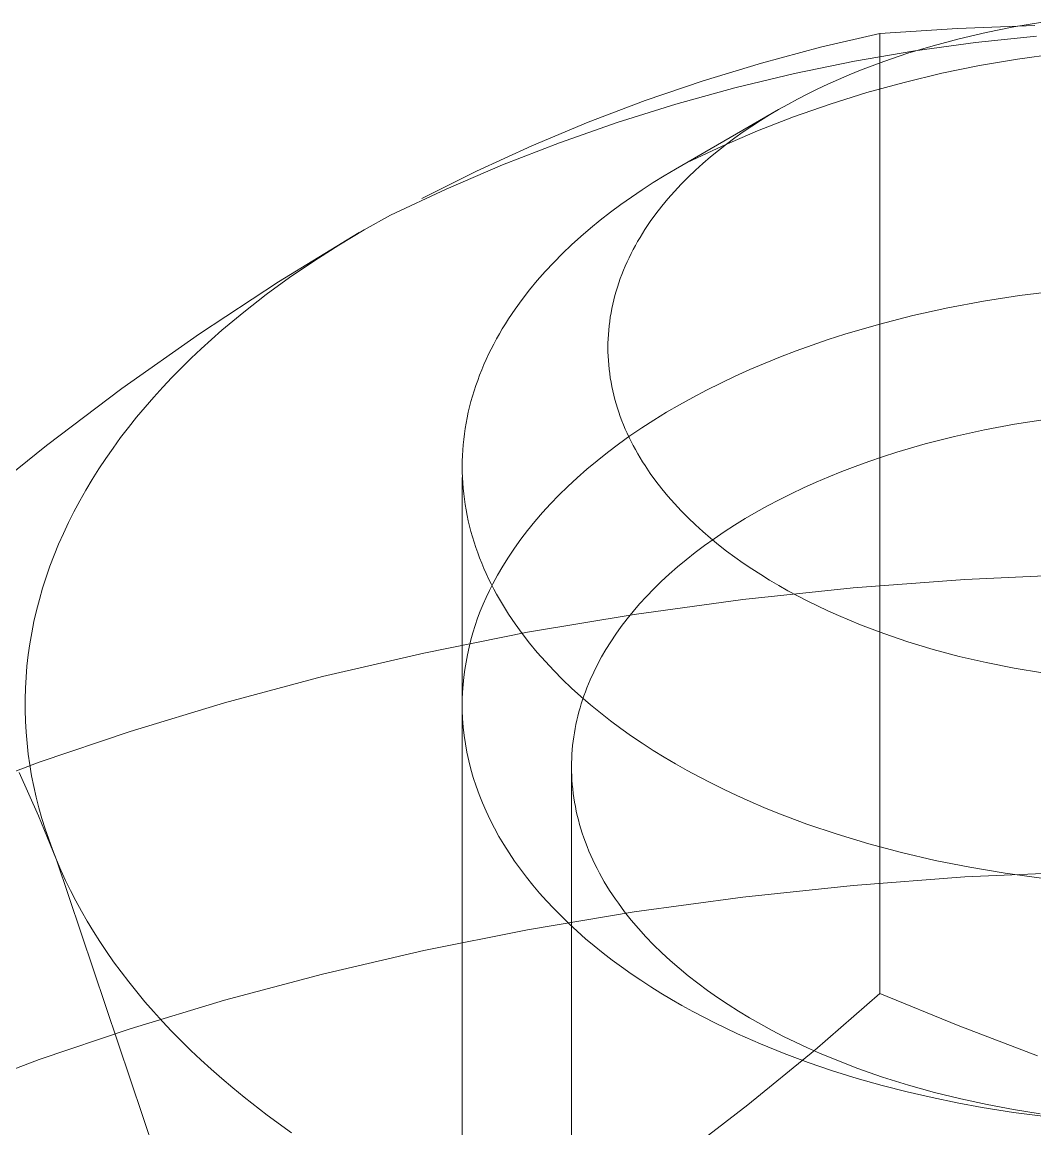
# Model space of a CAD drawing. Header units: millimetres. Extents: x -124 to 15640, y 659 to 4121.
# Drawn here: x 4086.36 to 4093.31, y 2392.22 to 2399.81 of the extents above; entities that cross this region are included whole.
import ezdxf

# ---------------------------------------------------------------- set-up
doc = ezdxf.new("R2010")
doc.units = ezdxf.units.MM
doc.layers.add('ZANO_R', color=7, linetype='Continuous', lineweight=0)

msp = doc.modelspace()

# ---------------------------------------------------------------- linework, layer by layer
at = {"layer": 'ZANO_R'}
for p, q in [((4093.1688, 2399.7797), (4093.3637, 2399.8124)), ((4091.8406, 2399.6404), (4092.2488, 2399.7354)), ((4092.7803, 2399.7683), (4092.2488, 2399.7354)), ((4092.2488, 2399.7354), (4092.2488, 2393.1455)), ((4093.3124, 2399.7885), (4092.7803, 2399.7683)), ((4092.7935, 2399.6985), (4092.9785, 2399.7416)), ((4092.9785, 2399.7416), (4093.1688, 2399.7797)), ((4092.4884, 2399.6165), (4092.9051, 2399.6736)), ((4092.6142, 2399.6507), (4092.7935, 2399.6985)), ((4092.9051, 2399.6736), (4093.3234, 2399.7167)), ((4091.4359, 2399.5318), (4091.8406, 2399.6404)), ((4092.0739, 2399.5455), (4092.4884, 2399.6165)), ((4092.2749, 2399.542), (4092.4412, 2399.5984)), ((4092.4412, 2399.5984), (4092.6142, 2399.6507)), ((4093.4565, 2399.5947), (4093.1939, 2399.559)), ((4091.0351, 2399.4097), (4091.4359, 2399.5318)), ((4091.662, 2399.4606), (4092.0739, 2399.5455)), ((4092.1156, 2399.4819), (4092.2749, 2399.542)), ((4092.9326, 2399.5145), (4092.6729, 2399.4612)), ((4093.1939, 2399.559), (4092.9326, 2399.5145)), ((4091.2532, 2399.3619), (4091.662, 2399.4606)), ((4091.9637, 2399.4185), (4092.0388, 2399.4506)), ((4092.0388, 2399.4506), (4092.1156, 2399.4819)), ((4092.6729, 2399.4612), (4092.4152, 2399.3992)), ((4090.6385, 2399.2743), (4091.0351, 2399.4097)), ((4090.8479, 2399.2496), (4091.2532, 2399.3619)), ((4091.7501, 2399.318), (4091.8194, 2399.3522)), ((4091.8194, 2399.3522), (4091.8906, 2399.3857)), ((4091.8906, 2399.3857), (4091.9637, 2399.4185)), ((4092.4152, 2399.3992), (4092.1597, 2399.3286)), ((4090.2467, 2399.1256), (4090.6385, 2399.2743)), ((4091.6173, 2399.2479), (4091.6827, 2399.2832)), ((4091.6827, 2399.2832), (4091.7501, 2399.318)), ((4092.1597, 2399.3286), (4091.9068, 2399.2493)), ((4090.4466, 2399.1237), (4090.8479, 2399.2496)), ((4091.5538, 2399.212), (4090.8466, 2398.8038)), ((4091.4917, 2399.1754), (4091.5538, 2399.212)), ((4091.5538, 2399.212), (4091.6173, 2399.2479)), ((4091.9068, 2399.2493), (4091.6566, 2399.1616)), ((4089.8601, 2398.9639), (4090.2467, 2399.1256)), ((4090.0497, 2398.9845), (4090.4466, 2399.1237)), ((4091.3703, 2399.0987), (4091.4305, 2399.1376)), ((4091.6566, 2399.1616), (4091.4096, 2399.0655)), ((4091.4305, 2399.1376), (4091.4917, 2399.1754)), ((4091.4096, 2399.0655), (4091.166, 2398.9611)), ((4091.253, 2399.0176), (4091.3111, 2399.0587)), ((4091.3111, 2399.0587), (4091.3703, 2399.0987)), ((4089.6578, 2398.832), (4090.0497, 2398.9845)), ((4091.1406, 2398.932), (4091.1962, 2398.9753)), ((4091.1962, 2398.9753), (4091.253, 2399.0176)), ((4089.4792, 2398.7894), (4089.8601, 2398.9639)), ((4091.166, 2398.9611), (4090.926, 2398.8486)), ((4091.0864, 2398.8876), (4091.1406, 2398.932)), ((4089.2712, 2398.6665), (4089.6578, 2398.832)), ((4090.9823, 2398.7957), (4091.0336, 2398.8422)), ((4091.0336, 2398.8422), (4091.0864, 2398.8876)), ((4089.1043, 2398.6021), (4089.4792, 2398.7894)), ((4090.769, 2398.758), (4090.6925, 2398.7107)), ((4090.8466, 2398.8038), (4090.769, 2398.758)), ((4090.8848, 2398.6997), (4090.9327, 2398.7482)), ((4090.9327, 2398.7482), (4090.9823, 2398.7957)), ((4088.8903, 2398.4881), (4089.2712, 2398.6665)), ((4090.6925, 2398.7107), (4090.6173, 2398.6621)), ((4090.8386, 2398.6502), (4090.8848, 2398.6997)), ((4090.5433, 2398.6121), (4090.4707, 2398.5607)), ((4090.6173, 2398.6621), (4090.5433, 2398.6121)), ((4090.7518, 2398.5485), (4090.7942, 2398.5998)), ((4090.7942, 2398.5998), (4090.8386, 2398.6502)), ((4090.4707, 2398.5607), (4090.3996, 2398.5079)), ((4090.7113, 2398.4963), (4090.7518, 2398.5485)), ((4088.7105, 2398.387), (4088.8903, 2398.4881)), ((4090.3301, 2398.4537), (4090.2624, 2398.3982)), ((4090.3996, 2398.5079), (4090.3301, 2398.4537)), ((4090.6367, 2398.3894), (4090.6729, 2398.4432)), ((4090.6729, 2398.4432), (4090.7113, 2398.4963)), ((4088.1215, 2398.0302), (4088.6761, 2398.3687)), ((4088.535, 2398.2818), (4088.7105, 2398.387)), ((4090.2624, 2398.3982), (4090.1964, 2398.3414)), ((4090.6026, 2398.3348), (4090.6193, 2398.3622)), ((4090.6193, 2398.3622), (4090.6367, 2398.3894)), ((4090.1964, 2398.3414), (4090.1323, 2398.2833)), ((4090.5708, 2398.2796), (4090.5864, 2398.3073)), ((4090.5864, 2398.3073), (4090.6026, 2398.3348)), ((4088.364, 2398.1726), (4088.535, 2398.2818)), ((4090.0703, 2398.2239), (4090.0103, 2398.1633)), ((4090.1323, 2398.2833), (4090.0703, 2398.2239)), ((4090.5274, 2398.1954), (4090.5413, 2398.2236)), ((4090.5413, 2398.2236), (4090.5557, 2398.2517)), ((4090.5557, 2398.2517), (4090.5708, 2398.2796)), ((4088.198, 2398.0596), (4088.364, 2398.1726)), ((4090.0103, 2398.1633), (4089.9526, 2398.1014)), ((4090.4894, 2398.1099), (4090.5015, 2398.1385)), ((4090.5015, 2398.1385), (4090.5141, 2398.167)), ((4090.5141, 2398.167), (4090.5274, 2398.1954)), ((4088.0374, 2397.9428), (4088.198, 2398.0596)), ((4089.9526, 2398.1014), (4089.8972, 2398.0384)), ((4090.4672, 2398.0522), (4090.478, 2398.0811)), ((4090.478, 2398.0811), (4090.4894, 2398.1099)), ((4087.5784, 2397.6735), (4088.1215, 2398.0302)), ((4089.8972, 2398.0384), (4089.8441, 2397.9743)), ((4090.4386, 2397.9649), (4090.4475, 2397.9941)), ((4090.4475, 2397.9941), (4090.457, 2398.0232)), ((4090.457, 2398.0232), (4090.4672, 2398.0522)), ((4087.8824, 2397.8223), (4088.0374, 2397.9428)), ((4089.7936, 2397.909), (4089.7456, 2397.8428)), ((4089.8441, 2397.9743), (4089.7936, 2397.909)), ((4090.4157, 2397.8767), (4090.4227, 2397.9062)), ((4090.4227, 2397.9062), (4090.4303, 2397.9356)), ((4090.4303, 2397.9356), (4090.4386, 2397.9649)), ((4092.9598, 2397.8971), (4093.2064, 2397.9354)), ((4093.2064, 2397.9354), (4093.4544, 2397.9662)), ((4089.7456, 2397.8428), (4089.7002, 2397.7755)), ((4090.4037, 2397.8175), (4090.4094, 2397.8471)), ((4090.4094, 2397.8471), (4090.4157, 2397.8767)), ((4092.4749, 2397.7981), (4092.7156, 2397.8513)), ((4092.7156, 2397.8513), (4092.9598, 2397.8971)), ((4087.7336, 2397.6983), (4087.8824, 2397.8223)), ((4089.7002, 2397.7755), (4089.6786, 2397.7415)), ((4090.3907, 2397.7283), (4090.3944, 2397.7581)), ((4090.3944, 2397.7581), (4090.3987, 2397.7878)), ((4090.3987, 2397.7878), (4090.4037, 2397.8175)), ((4092.2386, 2397.7376), (4092.4749, 2397.7981)), ((4087.6615, 2397.635), (4087.7336, 2397.6983)), ((4089.6576, 2397.7073), (4089.6374, 2397.6728)), ((4089.6786, 2397.7415), (4089.6576, 2397.7073)), ((4090.3854, 2397.6687), (4090.3877, 2397.6985)), ((4090.3877, 2397.6985), (4090.3907, 2397.7283)), ((4092.0078, 2397.6701), (4092.2386, 2397.7376)), ((4087.0472, 2397.2991), (4087.5784, 2397.6735)), ((4087.5911, 2397.5709), (4087.6615, 2397.635)), ((4089.5991, 2397.6033), (4089.581, 2397.5682)), ((4089.6179, 2397.6382), (4089.5991, 2397.6033)), ((4089.6374, 2397.6728), (4089.6179, 2397.6382)), ((4090.3824, 2397.579), (4090.3827, 2397.6089)), ((4090.3827, 2397.6089), (4090.3837, 2397.6388)), ((4090.3837, 2397.6388), (4090.3854, 2397.6687)), ((4091.7833, 2397.5957), (4091.8947, 2397.6337)), ((4091.8947, 2397.6337), (4092.0078, 2397.6701)), ((4087.5224, 2397.506), (4087.5911, 2397.5709)), ((4089.5637, 2397.533), (4089.5471, 2397.4975)), ((4089.581, 2397.5682), (4089.5637, 2397.533)), ((4090.3827, 2397.5491), (4090.3824, 2397.579)), ((4090.3837, 2397.5192), (4090.3827, 2397.5491)), ((4091.566, 2397.5149), (4091.6737, 2397.5561)), ((4091.6737, 2397.5561), (4091.7833, 2397.5957)), ((4087.4554, 2397.4403), (4087.5224, 2397.506)), ((4089.5313, 2397.4619), (4089.5162, 2397.4261)), ((4089.5471, 2397.4975), (4089.5313, 2397.4619)), ((4090.3854, 2397.4894), (4090.3837, 2397.5192)), ((4090.3877, 2397.4595), (4090.3854, 2397.4894)), ((4090.3908, 2397.4297), (4090.3877, 2397.4595)), ((4091.3569, 2397.4279), (4091.4604, 2397.4722)), ((4091.4604, 2397.4722), (4091.566, 2397.5149)), ((4087.3268, 2397.3067), (4087.3902, 2397.3739)), ((4087.3902, 2397.3739), (4087.4554, 2397.4403)), ((4089.5019, 2397.3901), (4089.4884, 2397.354)), ((4089.5162, 2397.4261), (4089.5019, 2397.3901)), ((4090.3944, 2397.3999), (4090.3908, 2397.4297)), ((4090.3988, 2397.3702), (4090.3944, 2397.3999)), ((4091.1565, 2397.3352), (4091.2556, 2397.3823)), ((4091.2556, 2397.3823), (4091.3569, 2397.4279)), ((4086.5288, 2396.9075), (4087.0472, 2397.2991)), ((4087.2652, 2397.2388), (4087.3268, 2397.3067)), ((4089.4757, 2397.3177), (4089.4638, 2397.2814)), ((4089.4884, 2397.354), (4089.4757, 2397.3177)), ((4090.4038, 2397.3405), (4090.3988, 2397.3702)), ((4090.4094, 2397.3109), (4090.4038, 2397.3405)), ((4090.4158, 2397.2813), (4090.4094, 2397.3109)), ((4091.0599, 2397.2869), (4091.1565, 2397.3352)), ((4087.2055, 2397.1702), (4087.2652, 2397.2388)), ((4089.4526, 2397.2448), (4089.4423, 2397.2082)), ((4089.4638, 2397.2814), (4089.4526, 2397.2448)), ((4090.4227, 2397.2518), (4090.4158, 2397.2813)), ((4090.4304, 2397.2224), (4090.4227, 2397.2518)), ((4090.4386, 2397.1931), (4090.4304, 2397.2224)), ((4090.874, 2397.1865), (4090.9657, 2397.2373)), ((4090.9657, 2397.2373), (4091.0599, 2397.2869)), ((4087.1476, 2397.101), (4087.2055, 2397.1702)), ((4089.4328, 2397.1714), (4089.424, 2397.1346)), ((4089.4423, 2397.2082), (4089.4328, 2397.1714)), ((4090.4476, 2397.1639), (4090.4386, 2397.1931)), ((4090.4571, 2397.1348), (4090.4476, 2397.1639)), ((4090.7849, 2397.1345), (4090.874, 2397.1865)), ((4087.0918, 2397.0311), (4087.1476, 2397.101)), ((4089.4162, 2397.0976), (4089.4091, 2397.0606)), ((4089.424, 2397.1346), (4089.4162, 2397.0976)), ((4090.4673, 2397.1058), (4090.4571, 2397.1348)), ((4090.4781, 2397.0769), (4090.4673, 2397.1058)), ((4090.4895, 2397.0481), (4090.4781, 2397.0769)), ((4090.6147, 2397.0274), (4090.6985, 2397.0815)), ((4090.6985, 2397.0815), (4090.7849, 2397.1345)), ((4093.3828, 2397.0858), (4093.1732, 2397.0532)), ((4087.0378, 2396.9607), (4087.0918, 2397.0311)), ((4089.4028, 2397.0235), (4089.3974, 2396.9863)), ((4089.4091, 2397.0606), (4089.4028, 2397.0235)), ((4090.5016, 2397.0195), (4090.4895, 2397.0481)), ((4090.5143, 2396.991), (4090.5016, 2397.0195)), ((4090.5337, 2396.9725), (4090.6147, 2397.0274)), ((4092.9656, 2397.0143), (4092.761, 2396.969)), ((4093.1732, 2397.0532), (4092.9656, 2397.0143)), ((4086.9859, 2396.8896), (4087.0378, 2396.9607)), ((4089.3928, 2396.9491), (4089.3891, 2396.9118)), ((4089.3974, 2396.9863), (4089.3928, 2396.9491)), ((4090.4555, 2396.9166), (4090.5337, 2396.9725)), ((4090.5275, 2396.9626), (4090.5143, 2396.991)), ((4090.5414, 2396.9344), (4090.5275, 2396.9626)), ((4090.5559, 2396.9064), (4090.5414, 2396.9344)), ((4092.761, 2396.969), (4092.5602, 2396.9176)), ((4086.0235, 2396.499), (4086.5288, 2396.9075)), ((4086.936, 2396.818), (4086.9859, 2396.8896)), ((4089.3861, 2396.8745), (4089.384, 2396.8372)), ((4089.3891, 2396.9118), (4089.3861, 2396.8745)), ((4090.3075, 2396.8025), (4090.3801, 2396.8599)), ((4090.3801, 2396.8599), (4090.4555, 2396.9166)), ((4090.5709, 2396.8785), (4090.5559, 2396.9064)), ((4090.5865, 2396.8507), (4090.5709, 2396.8785)), ((4090.6027, 2396.8232), (4090.5865, 2396.8507)), ((4092.364, 2396.8602), (4092.2678, 2396.8293)), ((4092.5602, 2396.9176), (4092.364, 2396.8602)), ((4086.8881, 2396.7459), (4086.936, 2396.818)), ((4089.3828, 2396.7998), (4089.3824, 2396.7625)), ((4089.384, 2396.8372), (4089.3828, 2396.7998)), ((4090.2378, 2396.7444), (4090.3075, 2396.8025)), ((4090.6195, 2396.7958), (4090.6027, 2396.8232)), ((4090.6368, 2396.7686), (4090.6195, 2396.7958)), ((4090.6731, 2396.7148), (4090.6368, 2396.7686)), ((4092.1732, 2396.797), (4092.08, 2396.7634)), ((4092.2678, 2396.8293), (4092.1732, 2396.797)), ((4086.8424, 2396.6733), (4086.8881, 2396.7459)), ((4089.3824, 2396.7625), (4089.3828, 2396.7251)), ((4089.3828, 2396.7251), (4089.3841, 2396.6878)), ((4090.1709, 2396.6857), (4090.2378, 2396.7444)), ((4090.7115, 2396.6618), (4090.6731, 2396.7148)), ((4091.8987, 2396.692), (4091.8107, 2396.6544)), ((4091.9885, 2396.7283), (4091.8987, 2396.692)), ((4092.08, 2396.7634), (4091.9885, 2396.7283)), ((4086.7987, 2396.6002), (4086.8424, 2396.6733)), ((4089.3824, 2395.1461), (4089.3824, 2396.6878)), ((4089.3841, 2396.6878), (4089.3862, 2396.6504)), ((4089.3862, 2396.6504), (4089.3891, 2396.6131)), ((4090.0459, 2396.5667), (4090.107, 2396.6264)), ((4090.107, 2396.6264), (4090.1709, 2396.6857)), ((4090.752, 2396.6096), (4090.7115, 2396.6618)), ((4091.7246, 2396.6156), (4091.6404, 2396.5756)), ((4091.8107, 2396.6544), (4091.7246, 2396.6156)), ((4086.7571, 2396.5267), (4086.7987, 2396.6002)), ((4089.3891, 2396.6131), (4089.3929, 2396.5758)), ((4089.3929, 2396.5758), (4089.3975, 2396.5386)), ((4089.3975, 2396.5386), (4089.4029, 2396.5014)), ((4089.9878, 2396.5065), (4090.0459, 2396.5667)), ((4090.7944, 2396.5583), (4090.752, 2396.6096)), ((4090.8388, 2396.5079), (4090.7944, 2396.5583)), ((4091.6404, 2396.5756), (4091.5583, 2396.5345)), ((4086.7176, 2396.4527), (4086.7571, 2396.5267)), ((4089.4029, 2396.5014), (4089.4091, 2396.4643)), ((4089.4091, 2396.4643), (4089.4162, 2396.4273)), ((4089.9325, 2396.446), (4089.9878, 2396.5065)), ((4090.885, 2396.4584), (4090.8388, 2396.5079)), ((4091.4782, 2396.4923), (4091.4003, 2396.4492)), ((4091.5583, 2396.5345), (4091.4782, 2396.4923)), ((4086.6803, 2396.3785), (4086.7176, 2396.4527)), ((4089.4162, 2396.4273), (4089.4241, 2396.3904)), ((4089.4241, 2396.3904), (4089.4328, 2396.3535)), ((4089.8801, 2396.3853), (4089.9325, 2396.446)), ((4090.9329, 2396.4099), (4090.885, 2396.4584)), ((4090.9826, 2396.3624), (4090.9329, 2396.4099)), ((4091.3245, 2396.405), (4091.2511, 2396.3599)), ((4091.4003, 2396.4492), (4091.3245, 2396.405)), ((4086.6452, 2396.3038), (4086.6803, 2396.3785)), ((4089.4328, 2396.3535), (4089.4424, 2396.3168)), ((4089.4424, 2396.3168), (4089.4527, 2396.2801)), ((4089.7839, 2396.263), (4089.8306, 2396.3242)), ((4089.8306, 2396.3242), (4089.8801, 2396.3853)), ((4091.0338, 2396.3159), (4090.9826, 2396.3624)), ((4091.0866, 2396.2704), (4091.0338, 2396.3159)), ((4091.1799, 2396.314), (4091.111, 2396.2672)), ((4091.2511, 2396.3599), (4091.1799, 2396.314)), ((4086.6122, 2396.2289), (4086.6452, 2396.3038)), ((4089.4527, 2396.2801), (4089.4639, 2396.2436)), ((4089.4639, 2396.2436), (4089.4758, 2396.2072)), ((4089.74, 2396.2018), (4089.7839, 2396.263)), ((4091.111, 2396.2672), (4091.0445, 2396.2198)), ((4091.1408, 2396.2261), (4091.0866, 2396.2704)), ((4086.5815, 2396.1537), (4086.6122, 2396.2289)), ((4089.4758, 2396.2072), (4089.4885, 2396.171)), ((4089.4885, 2396.171), (4089.502, 2396.1348)), ((4089.6989, 2396.1404), (4089.74, 2396.2018)), ((4090.9804, 2396.1716), (4090.9187, 2396.1228)), ((4091.0445, 2396.2198), (4090.9804, 2396.1716)), ((4091.1964, 2396.1827), (4091.1408, 2396.2261)), ((4091.2533, 2396.1405), (4091.1964, 2396.1827)), ((4086.5529, 2396.0782), (4086.5815, 2396.1537)), ((4089.502, 2396.1348), (4089.5163, 2396.0989)), ((4089.5163, 2396.0989), (4089.5314, 2396.0631)), ((4089.6605, 2396.0791), (4089.6989, 2396.1404)), ((4090.9187, 2396.1228), (4090.8595, 2396.0734)), ((4091.3114, 2396.0994), (4091.2533, 2396.1405)), ((4091.3706, 2396.0594), (4091.3114, 2396.0994)), ((4086.5265, 2396.0025), (4086.5529, 2396.0782)), ((4089.5314, 2396.0631), (4089.5472, 2396.0275)), ((4089.5472, 2396.0275), (4089.5638, 2395.992)), ((4089.5919, 2395.9566), (4089.6249, 2396.0178)), ((4089.6249, 2396.0178), (4089.6605, 2396.0791)), ((4090.8026, 2396.0235), (4090.7483, 2395.9731)), ((4090.8595, 2396.0734), (4090.8026, 2396.0235)), ((4091.4308, 2396.0205), (4091.3706, 2396.0594)), ((4091.492, 2395.9827), (4091.4308, 2396.0205)), ((4092.8324, 2395.9868), (4093.6054, 2396.0216)), ((4086.5024, 2395.9267), (4086.5265, 2396.0025)), ((4089.5638, 2395.992), (4089.5812, 2395.9568)), ((4089.5685, 2395.9109), (4089.5919, 2395.9566)), ((4089.5812, 2395.9568), (4089.5992, 2395.9217)), ((4090.7483, 2395.9731), (4090.6964, 2395.9224)), ((4091.5541, 2395.9461), (4091.492, 2395.9827)), ((4091.6176, 2395.9102), (4091.5541, 2395.9461)), ((4092.0656, 2395.9293), (4092.8324, 2395.9868)), ((4086.4805, 2395.8507), (4086.5024, 2395.9267)), ((4089.5254, 2395.8172), (4089.5463, 2395.8644)), ((4089.5463, 2395.8644), (4089.5685, 2395.9109)), ((4089.5992, 2395.9217), (4089.618, 2395.8868)), ((4089.618, 2395.8868), (4089.6376, 2395.8522)), ((4090.647, 2395.8712), (4090.6, 2395.8198)), ((4090.6964, 2395.9224), (4090.647, 2395.8712)), ((4091.3079, 2395.8493), (4092.0656, 2395.9293)), ((4091.683, 2395.8749), (4091.6176, 2395.9102)), ((4091.7504, 2395.8401), (4091.683, 2395.8749)), ((4086.4607, 2395.7746), (4086.4805, 2395.8507)), ((4089.5059, 2395.7694), (4089.5254, 2395.8172)), ((4089.6376, 2395.8522), (4089.6578, 2395.8177)), ((4089.6578, 2395.8177), (4089.6788, 2395.7835)), ((4089.6788, 2395.7835), (4089.7004, 2395.7495)), ((4090.6, 2395.8198), (4090.5554, 2395.7681)), ((4090.5623, 2395.7476), (4091.3079, 2395.8493)), ((4091.8197, 2395.8059), (4091.7504, 2395.8401)), ((4091.8909, 2395.7724), (4091.8197, 2395.8059)), ((4086.4433, 2395.6984), (4086.4607, 2395.7746)), ((4089.4709, 2395.6718), (4089.4877, 2395.7209)), ((4089.4877, 2395.7209), (4089.5059, 2395.7694)), ((4089.7004, 2395.7495), (4089.7458, 2395.6822)), ((4089.8314, 2395.625), (4090.5623, 2395.7476)), ((4090.5133, 2395.7163), (4090.4736, 2395.6643)), ((4090.5554, 2395.7681), (4090.5133, 2395.7163)), ((4091.9641, 2395.7396), (4091.8909, 2395.7724)), ((4092.0391, 2395.7075), (4091.9641, 2395.7396)), ((4092.116, 2395.6762), (4092.0391, 2395.7075)), ((4086.428, 2395.6221), (4086.4433, 2395.6984)), ((4089.4555, 2395.6222), (4089.4709, 2395.6718)), ((4089.7458, 2395.6822), (4089.7938, 2395.6159)), ((4090.4736, 2395.6643), (4090.4363, 2395.6121)), ((4092.2753, 2395.6161), (4092.116, 2395.6762)), ((4086.4149, 2395.5459), (4086.428, 2395.6221)), ((4089.1179, 2395.4823), (4089.8314, 2395.625)), ((4089.429, 2395.5218), (4089.4415, 2395.5722)), ((4089.4415, 2395.5722), (4089.4555, 2395.6222)), ((4089.7938, 2395.6159), (4089.8443, 2395.5507)), ((4090.4014, 2395.56), (4090.3688, 2395.5079)), ((4090.4363, 2395.6121), (4090.4014, 2395.56)), ((4092.4416, 2395.5598), (4092.2753, 2395.6161)), ((4092.6146, 2395.5075), (4092.4416, 2395.5598)), ((4086.4041, 2395.4696), (4086.4149, 2395.5459)), ((4088.4239, 2395.3206), (4089.1179, 2395.4823)), ((4089.4179, 2395.4711), (4089.429, 2395.5218)), ((4089.8443, 2395.5507), (4089.8974, 2395.4866)), ((4089.8974, 2395.4866), (4089.9529, 2395.4236)), ((4090.3688, 2395.5079), (4090.3385, 2395.4558)), ((4092.7939, 2395.4597), (4092.6146, 2395.5075)), ((4086.3954, 2395.3934), (4086.4041, 2395.4696)), ((4089.4002, 2395.3689), (4089.4083, 2395.4201)), ((4089.4083, 2395.4201), (4089.4179, 2395.4711)), ((4089.9529, 2395.4236), (4090.0106, 2395.3617)), ((4090.3105, 2395.4038), (4090.2845, 2395.3514)), ((4090.3385, 2395.4558), (4090.3105, 2395.4038)), ((4092.9789, 2395.4166), (4092.7939, 2395.4597)), ((4093.1692, 2395.3785), (4092.9789, 2395.4166)), ((4086.389, 2395.3173), (4086.3954, 2395.3934)), ((4089.3936, 2395.3176), (4089.4002, 2395.3689)), ((4090.0106, 2395.3617), (4090.0706, 2395.3011)), ((4090.2845, 2395.3514), (4090.2603, 2395.2983)), ((4093.3641, 2395.3458), (4093.1692, 2395.3785)), ((4086.3847, 2395.2412), (4086.389, 2395.3173)), ((4087.7517, 2395.1411), (4088.4239, 2395.3206)), ((4089.3849, 2395.2149), (4089.3885, 2395.2663)), ((4089.3885, 2395.2663), (4089.3936, 2395.3176)), ((4090.0706, 2395.3011), (4090.1326, 2395.2417)), ((4090.2488, 2395.2714), (4090.2379, 2395.2443)), ((4090.2603, 2395.2983), (4090.2488, 2395.2714)), ((4086.3826, 2395.1654), (4086.3847, 2395.2412)), ((4089.3827, 2395.1636), (4089.3849, 2395.2149)), ((4090.1326, 2395.2417), (4090.1967, 2395.1836)), ((4090.1967, 2395.1836), (4090.2627, 2395.1268)), ((4090.2176, 2395.1897), (4090.2081, 2395.1621)), ((4090.2275, 2395.2171), (4090.2176, 2395.1897)), ((4090.2379, 2395.2443), (4090.2275, 2395.2171)), ((4086.3827, 2395.0896), (4086.3826, 2395.1654)), ((4087.103, 2394.945), (4087.7517, 2395.1411)), ((4089.3829, 2395.0892), (4089.3825, 2395.1461)), ((4090.1908, 2395.1064), (4090.1829, 2395.0782)), ((4090.1992, 2395.1343), (4090.1908, 2395.1064)), ((4090.2081, 2395.1621), (4090.1992, 2395.1343)), ((4090.2627, 2395.1268), (4090.3305, 2395.0713)), ((4086.3849, 2395.0141), (4086.3827, 2395.0896)), ((4089.3824, 2387.4069), (4089.3824, 2395.0934)), ((4089.3852, 2395.0321), (4089.3829, 2395.0892)), ((4089.3896, 2394.9748), (4089.3852, 2395.0321)), ((4090.1688, 2395.0215), (4090.1626, 2394.993)), ((4090.1756, 2395.05), (4090.1688, 2395.0215)), ((4090.1829, 2395.0782), (4090.1756, 2395.05)), ((4090.3305, 2395.0713), (4090.4, 2395.0171)), ((4086.3892, 2394.9388), (4086.3849, 2395.0141)), ((4086.4793, 2394.7337), (4087.103, 2394.945)), ((4089.3959, 2394.9172), (4089.3896, 2394.9748)), ((4090.1569, 2394.9642), (4090.1518, 2394.9354)), ((4090.1626, 2394.993), (4090.1569, 2394.9642)), ((4090.4, 2395.0171), (4090.471, 2394.9644)), ((4090.471, 2394.9644), (4090.5436, 2394.9129)), ((4086.3956, 2394.8638), (4086.3892, 2394.9388)), ((4089.4043, 2394.8595), (4089.3959, 2394.9172)), ((4090.1434, 2394.8772), (4090.14, 2394.848)), ((4090.1473, 2394.9064), (4090.1434, 2394.8772)), ((4090.1518, 2394.9354), (4090.1473, 2394.9064)), ((4090.5436, 2394.9129), (4090.6176, 2394.8629)), ((4086.4042, 2394.789), (4086.3956, 2394.8638)), ((4089.4147, 2394.8017), (4089.4043, 2394.8595)), ((4089.4272, 2394.7438), (4089.4147, 2394.8017)), ((4090.1373, 2394.8186), (4090.1351, 2394.7891)), ((4090.14, 2394.848), (4090.1373, 2394.8186)), ((4090.6176, 2394.8629), (4090.6929, 2394.8143)), ((4090.6929, 2394.8143), (4090.7694, 2394.7671)), ((4085.8822, 2394.5084), (4086.4793, 2394.7337)), ((4086.4147, 2394.7146), (4086.4042, 2394.789)), ((4089.4418, 2394.6858), (4089.4272, 2394.7438)), ((4090.1327, 2394.7297), (4090.1324, 2394.6999)), ((4090.1336, 2394.7595), (4090.1327, 2394.7297)), ((4090.1351, 2394.7891), (4090.1336, 2394.7595)), ((4090.7694, 2394.7671), (4090.847, 2394.7213)), ((4090.847, 2394.7213), (4090.9264, 2394.6765)), ((4086.475, 2394.3644), (4086.3414, 2394.6617)), ((4086.4274, 2394.6405), (4086.4147, 2394.7146)), ((4086.442, 2394.5667), (4086.4274, 2394.6405)), ((4089.4585, 2394.6278), (4089.4418, 2394.6858)), ((4090.1324, 2394.6999), (4090.1327, 2394.67)), ((4090.1324, 2387.8225), (4090.1324, 2394.67)), ((4090.1327, 2394.67), (4090.1337, 2394.64)), ((4090.1337, 2394.64), (4090.1353, 2394.61)), ((4090.9264, 2394.6765), (4091.0082, 2394.6323)), ((4086.4586, 2394.4934), (4086.442, 2394.5667)), ((4089.4773, 2394.5698), (4089.4585, 2394.6278)), ((4089.4982, 2394.5119), (4089.4773, 2394.5698)), ((4090.1353, 2394.61), (4090.1375, 2394.5798)), ((4090.1375, 2394.5798), (4090.1405, 2394.5496)), ((4091.0082, 2394.6323), (4091.0924, 2394.5889)), ((4091.0924, 2394.5889), (4091.179, 2394.5461)), ((4086.4772, 2394.4204), (4086.4586, 2394.4934)), ((4089.5212, 2394.454), (4089.4982, 2394.5119)), ((4090.1405, 2394.5496), (4090.144, 2394.5194)), ((4090.144, 2394.5194), (4090.1482, 2394.489)), ((4090.1482, 2394.489), (4090.1531, 2394.4587)), ((4091.179, 2394.5461), (4091.2681, 2394.5042)), ((4091.2681, 2394.5042), (4091.3595, 2394.4632)), ((4086.4978, 2394.3479), (4086.4772, 2394.4204)), ((4089.5464, 2394.3963), (4089.5212, 2394.454)), ((4090.1531, 2394.4587), (4090.1587, 2394.4283)), ((4090.1587, 2394.4283), (4090.1649, 2394.3978)), ((4091.3595, 2394.4632), (4091.4533, 2394.4231)), ((4091.4533, 2394.4231), (4091.5494, 2394.384)), ((4086.5987, 2394.0629), (4086.475, 2394.3644)), ((4086.5202, 2394.2759), (4086.4978, 2394.3479)), ((4089.5737, 2394.3388), (4089.5464, 2394.3963)), ((4089.6031, 2394.2815), (4089.5737, 2394.3388)), ((4090.1649, 2394.3978), (4090.1718, 2394.3674)), ((4090.1718, 2394.3674), (4090.1794, 2394.3369)), ((4090.1794, 2394.3369), (4090.1876, 2394.3064)), ((4091.5494, 2394.384), (4091.7485, 2394.3089)), ((4086.5445, 2394.2044), (4086.5202, 2394.2759)), ((4089.6346, 2394.2244), (4089.6031, 2394.2815)), ((4090.1876, 2394.3064), (4090.1966, 2394.2759)), ((4090.1966, 2394.2759), (4090.2062, 2394.2455)), ((4091.7485, 2394.3089), (4091.9564, 2394.2385)), ((4086.5707, 2394.1333), (4086.5445, 2394.2044)), ((4089.6682, 2394.1676), (4089.6346, 2394.2244)), ((4090.2062, 2394.2455), (4090.2165, 2394.215)), ((4090.2165, 2394.215), (4090.2275, 2394.1846)), ((4090.2275, 2394.1846), (4090.2392, 2394.1541)), ((4091.9564, 2394.2385), (4092.1726, 2394.1731)), ((4086.5987, 2394.0629), (4086.5707, 2394.1333)), ((4089.7039, 2394.1112), (4089.6682, 2394.1676)), ((4089.7417, 2394.0551), (4089.7039, 2394.1112)), ((4090.2392, 2394.1541), (4090.2516, 2394.1238)), ((4090.2516, 2394.1238), (4090.2647, 2394.0934)), ((4092.1726, 2394.1731), (4092.3967, 2394.1133)), ((4092.3967, 2394.1133), (4092.6281, 2394.0594)), ((4086.6286, 2393.9926), (4086.5987, 2394.0629)), ((4087.6655, 2390.8849), (4086.5987, 2394.0629)), ((4089.7816, 2393.9994), (4089.7417, 2394.0551)), ((4090.2647, 2394.0934), (4090.2784, 2394.0631)), ((4090.2784, 2394.0631), (4090.2929, 2394.0329)), ((4090.2929, 2394.0329), (4090.308, 2394.0027)), ((4092.6281, 2394.0594), (4092.8659, 2394.0119)), ((4086.6605, 2393.9224), (4086.6286, 2393.9926)), ((4089.8235, 2393.9441), (4089.7816, 2393.9994)), ((4090.308, 2394.0027), (4090.3238, 2393.9727)), ((4090.3238, 2393.9727), (4090.3404, 2393.9426)), ((4093.6054, 2393.9803), (4092.8324, 2393.9456)), ((4092.8659, 2394.0119), (4093.1096, 2393.971)), ((4093.1096, 2393.971), (4093.3581, 2393.9371)), ((4086.6944, 2393.8522), (4086.6605, 2393.9224)), ((4089.8674, 2393.8893), (4089.8235, 2393.9441)), ((4089.9134, 2393.835), (4089.8674, 2393.8893)), ((4090.3404, 2393.9426), (4090.3576, 2393.9127)), ((4090.3576, 2393.9127), (4090.3755, 2393.8829)), ((4090.3755, 2393.8829), (4090.394, 2393.8532)), ((4092.0656, 2393.888), (4091.3079, 2393.8081)), ((4092.8324, 2393.9456), (4092.0656, 2393.888)), ((4086.7305, 2393.782), (4086.6944, 2393.8522)), ((4089.9613, 2393.7813), (4089.9134, 2393.835)), ((4090.394, 2393.8532), (4090.4133, 2393.8236)), ((4090.4133, 2393.8236), (4090.4332, 2393.7941)), ((4091.3079, 2393.8081), (4090.5623, 2393.7064)), ((4086.7686, 2393.7119), (4086.7305, 2393.782)), ((4090.0111, 2393.7282), (4089.9613, 2393.7813)), ((4090.0629, 2393.6757), (4090.0111, 2393.7282)), ((4090.4332, 2393.7941), (4090.4538, 2393.7648)), ((4090.4538, 2393.7648), (4090.497, 2393.7065)), ((4086.8087, 2393.642), (4086.7686, 2393.7119)), ((4090.5623, 2393.7064), (4089.8314, 2393.5837)), ((4090.1165, 2393.6238), (4090.0629, 2393.6757)), ((4090.497, 2393.7065), (4090.5428, 2393.6488)), ((4086.851, 2393.5721), (4086.8087, 2393.642)), ((4089.8314, 2393.5837), (4089.1179, 2393.4411)), ((4090.172, 2393.5727), (4090.1165, 2393.6238)), ((4090.5428, 2393.6488), (4090.5913, 2393.5918)), ((4090.5913, 2393.5918), (4090.6422, 2393.5355)), ((4086.8953, 2393.5024), (4086.851, 2393.5721)), ((4086.9417, 2393.433), (4086.8953, 2393.5024)), ((4090.2293, 2393.5222), (4090.172, 2393.5727)), ((4090.2883, 2393.4725), (4090.2293, 2393.5222)), ((4090.6422, 2393.5355), (4090.6957, 2393.48)), ((4086.9902, 2393.3637), (4086.9417, 2393.433)), ((4089.1179, 2393.4411), (4088.4239, 2393.2794)), ((4090.349, 2393.4236), (4090.2883, 2393.4725)), ((4090.6957, 2393.48), (4090.7517, 2393.4254)), ((4090.7517, 2393.4254), (4090.81, 2393.3716)), ((4087.0408, 2393.2947), (4086.9902, 2393.3637)), ((4090.4114, 2393.3755), (4090.349, 2393.4236)), ((4090.4754, 2393.3282), (4090.4114, 2393.3755)), ((4090.81, 2393.3716), (4090.8707, 2393.3188)), ((4087.0934, 2393.226), (4087.0408, 2393.2947)), ((4088.4239, 2393.2794), (4087.7517, 2393.0999)), ((4090.541, 2393.2818), (4090.4754, 2393.3282)), ((4090.608, 2393.2363), (4090.541, 2393.2818)), ((4090.8707, 2393.3188), (4090.9336, 2393.2669)), ((4087.1482, 2393.1576), (4087.0934, 2393.226)), ((4090.6766, 2393.1917), (4090.608, 2393.2363)), ((4090.9336, 2393.2669), (4090.9987, 2393.2161)), ((4090.9987, 2393.2161), (4091.0659, 2393.1664)), ((4087.205, 2393.0896), (4087.1482, 2393.1576)), ((4090.7465, 2393.148), (4090.6766, 2393.1917)), ((4090.8178, 2393.1053), (4090.7465, 2393.148)), ((4091.0659, 2393.1664), (4091.1352, 2393.1178)), ((4092.2488, 2393.1455), (4091.8021, 2392.757)), ((4092.2488, 2393.1455), (4092.787, 2392.9264)), ((4087.7517, 2393.0999), (4087.103, 2392.9038)), ((4087.2639, 2393.0219), (4087.205, 2393.0896)), ((4090.8904, 2393.0636), (4090.8178, 2393.1053)), ((4090.9642, 2393.0228), (4090.8904, 2393.0636)), ((4091.1352, 2393.1178), (4091.2064, 2393.0704)), ((4091.2064, 2393.0704), (4091.2794, 2393.0241)), ((4087.3249, 2392.9547), (4087.2639, 2393.0219)), ((4091.1153, 2392.9444), (4090.9642, 2393.0228)), ((4091.2794, 2393.0241), (4091.3542, 2392.9791)), ((4091.3542, 2392.9791), (4091.4307, 2392.9354)), ((4087.103, 2392.9038), (4086.4793, 2392.6924)), ((4087.3879, 2392.8879), (4087.3249, 2392.9547)), ((4091.2706, 2392.8701), (4091.1153, 2392.9444)), ((4091.4307, 2392.9354), (4091.5088, 2392.893)), ((4091.5088, 2392.893), (4091.5884, 2392.8519)), ((4092.787, 2392.9264), (4093.3297, 2392.7188)), ((4087.4529, 2392.8215), (4087.3879, 2392.8879)), ((4087.5199, 2392.7557), (4087.4529, 2392.8215)), ((4091.4296, 2392.8), (4091.2706, 2392.8701)), ((4091.5884, 2392.8519), (4091.6693, 2392.8121)), ((4087.589, 2392.6904), (4087.5199, 2392.7557)), ((4091.8021, 2392.757), (4091.3436, 2392.3825)), ((4091.5919, 2392.7343), (4091.4296, 2392.8)), ((4091.6693, 2392.8121), (4091.7516, 2392.7737)), ((4091.7516, 2392.7737), (4091.835, 2392.7367)), ((4086.4793, 2392.6924), (4085.8822, 2392.4672)), ((4087.66, 2392.6256), (4087.589, 2392.6904)), ((4091.7569, 2392.6729), (4091.5919, 2392.7343)), ((4091.9242, 2392.6159), (4091.7569, 2392.6729)), ((4091.835, 2392.7367), (4091.9195, 2392.7011)), ((4091.9195, 2392.7011), (4092.0051, 2392.6669)), ((4092.0051, 2392.6669), (4092.0915, 2392.6341)), ((4087.733, 2392.5615), (4087.66, 2392.6256)), ((4092.0933, 2392.5632), (4091.9242, 2392.6159)), ((4092.0915, 2392.6341), (4092.2667, 2392.5728)), ((4087.808, 2392.498), (4087.733, 2392.5615)), ((4092.2637, 2392.5149), (4092.0933, 2392.5632)), ((4092.435, 2392.4708), (4092.2637, 2392.5149)), ((4092.2667, 2392.5728), (4092.4443, 2392.5171)), ((4092.4443, 2392.5171), (4092.6237, 2392.4671)), ((4087.8848, 2392.4351), (4087.808, 2392.498)), ((4092.6068, 2392.4311), (4092.435, 2392.4708)), ((4092.6237, 2392.4671), (4092.804, 2392.4226)), ((4088.0442, 2392.3114), (4087.8848, 2392.4351)), ((4091.3436, 2392.3825), (4090.8738, 2392.0223)), ((4092.7786, 2392.3954), (4092.6068, 2392.4311)), ((4092.9501, 2392.3639), (4092.7786, 2392.3954)), ((4092.804, 2392.4226), (4092.9846, 2392.3836)), ((4093.1651, 2392.3298), (4092.9501, 2392.3639)), ((4092.9846, 2392.3836), (4093.1649, 2392.35)), ((4088.2109, 2392.1907), (4088.0442, 2392.3114)), ((4093.1649, 2392.35), (4093.3477, 2392.321)), ((4093.3863, 2392.3008), (4093.1651, 2392.3298))]:
    msp.add_line(p, q, dxfattribs=at)

doc.saveas('drawing.dxf')
